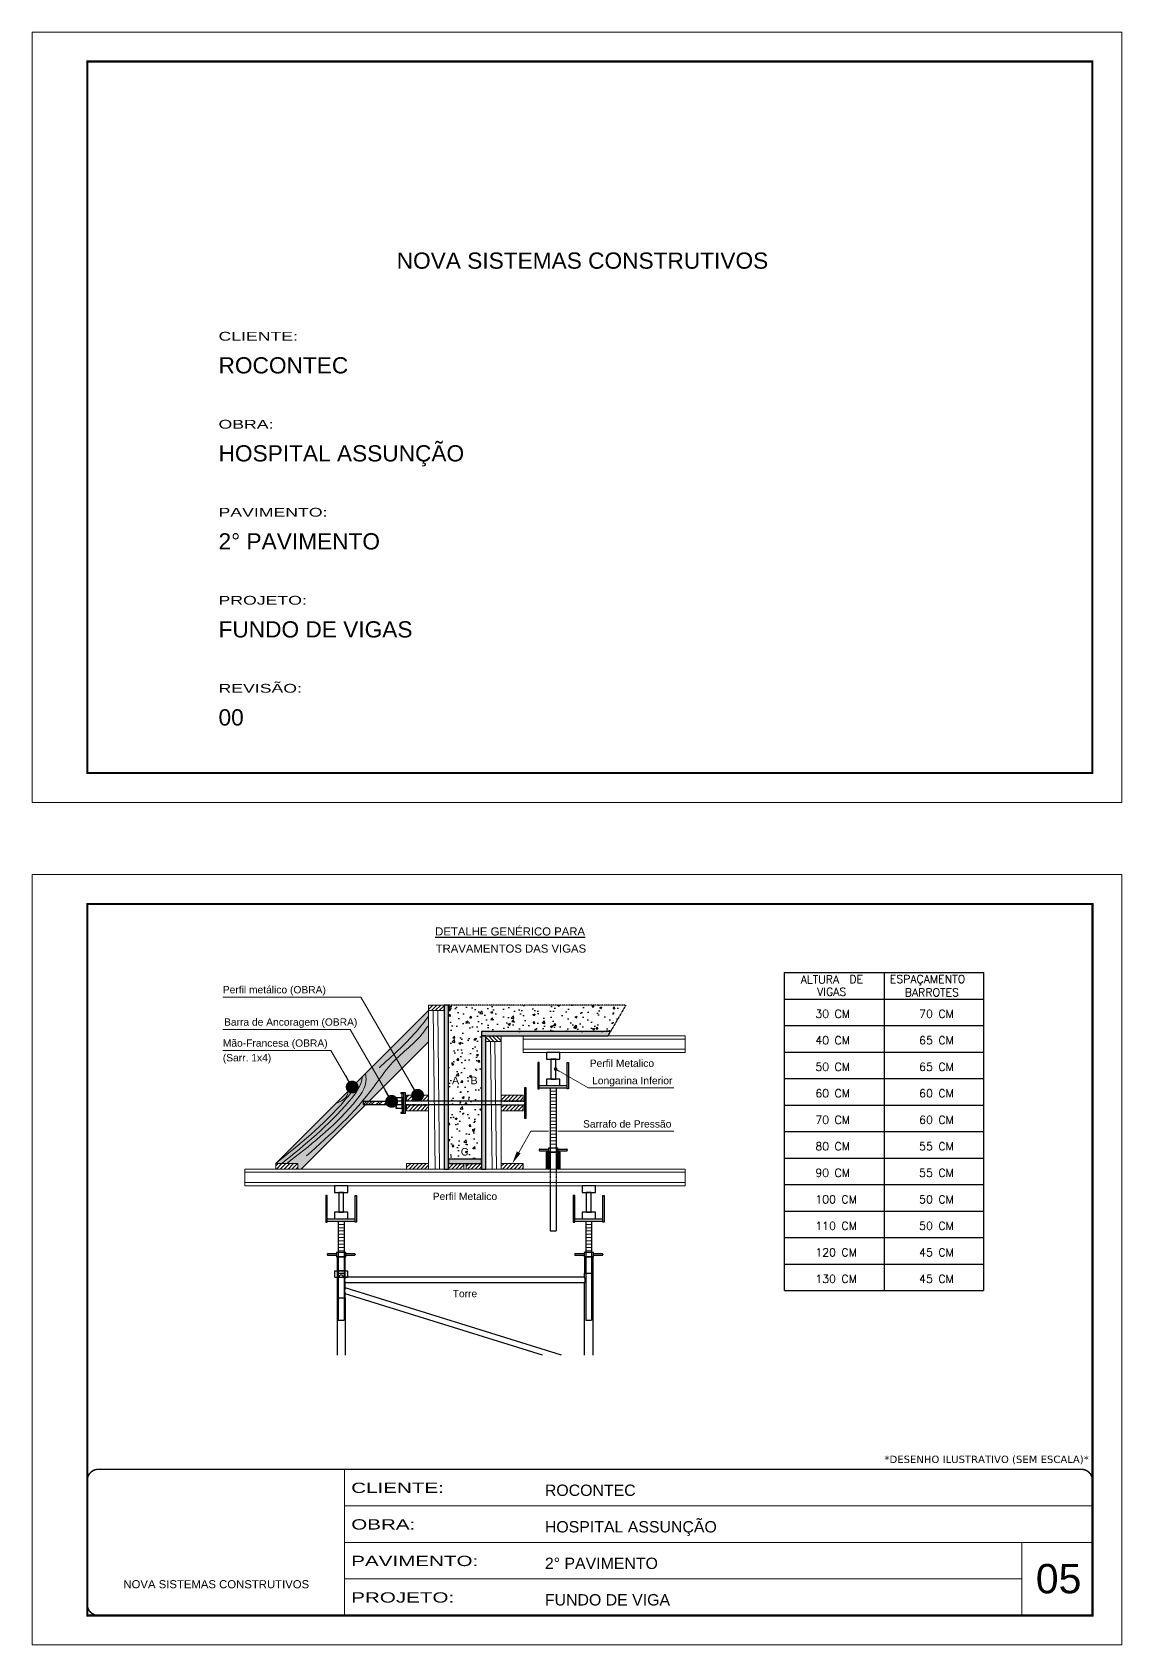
# Model space of a CAD drawing. Extents: x 567194 to 573448, y 6745 to 10093.
# Drawn here: x 567194 to 568679, y 7894 to 10093 of the extents above; entities that cross this region are included whole.
import ezdxf
from ezdxf.enums import TextEntityAlignment as Align

# ---------------------------------------------------------------- set-up
doc = ezdxf.new("R2010")
doc.units = 0
for name, pattern in [('CONTINUO', [0]), ('DASHED', [0.75, 0.5, -0.25]), ('HIDDEN', [0.375, 0.25, -0.125])]:
    doc.linetypes.add(name, pattern=pattern)
doc.layers.get('0').update_dxf_attribs({"linetype": 'CONTINUOUS'})
doc.layers.add('BARRA DE ANCORAGEM', color=251, linetype='CONTINUOUS')
doc.layers.add('GARFOS', color=7, linetype='CONTINUOUS')
for name, color, linetype, lineweight in [('CARIMBO', 255, 'CONTINUOUS', 9), ('CONCRETO', 251, 'CONTINUOUS', 25), ('Demarcação 1', 251, 'CONTINUOUS', 9), ('Escoras', 2, 'CONTINUOUS', 25), ('Folhas', 255, 'CONTINUOUS', 9), ('Forcador', 251, 'CONTINUOUS', 25), ('Hachura', 251, 'CONTINUOUS', 9), ('Madeira', 126, 'CONTINUOUS', 18), ('Perfil Metálico', 224, 'CONTINUOUS', 18), ('SARRAFO DE PRESSAO', 251, 'DASHED', 9)]:
    doc.layers.add(name, color=color, linetype=linetype, lineweight=lineweight)
doc.layers.add('Demarcação 2', color=7, linetype='CONTINUOUS', lineweight=9, true_color=0xe0e0e0)
doc.styles.add('ARIAL', font='arial.ttf')
doc.styles.get("Standard").update_dxf_attribs({"font": 'ROMANS.SHX'})
doc.styles.add('stylellllll', font='verdana.ttf', dxfattribs={"height": 2})
doc.styles.add('Tecnologia', font='')
doc.styles.get('Tecnologia').set_extended_font_data('Forgotten Futurist')
doc.dimstyles.new('3x', dxfattribs={"dimtxt": 10, "dimasz": 5, "dimexe": 7, "dimexo": 5, "dimgap": 4, "dimtad": 1, "dimdec": 4, "dimlfac": 0.333333, "dimdsep": 46, "dimtxsty": 'Standard', "dimblk": 'DOT', "dimcen": 0.09, "dimclrd": 1, "dimclre": 1, "dimclrt": 2, "dimadec": 0, "dimazin": 2, "dimtfac": 1, "dimtdec": 4, "dimtmove": 0, "dimatfit": 3, "dimldrblk": 'DOT', "dimfxl": 1, "dimtolj": 1, "dimtzin": 0, "dimlwd": 9, "dimlwe": 9, "dimarcsym": 0})
pattern_1 = [(45, (562453.4643, 14483.5845), (-2.6516504, 2.6516504), [])]

# ---------------------------------------------------------------- blocks, each defined once
blk = doc.blocks.new('9999999999')
at = {"color": 30, "linetype": 'CONTINUO'}
for p, q in [((98564.6, 34230.2), (98564.6, 34429.4)), ((98564.6, 34379.6), (99584, 34379.6)), ((98564.6, 34329.8), (99488, 34329.8)), ((99584, 34329.8), (99488, 34329.8)), ((99488, 34329.8), (99488, 34230.2)), ((98564.6, 34280), (99488, 34280))]:
    blk.add_line(p, q, dxfattribs=at)
at = {"color": 30, "linetype": 'CONTINUO', "const_width": 2}
blk.add_lwpolyline([(99584, 34230.2), (99584, 34414.4, 0.414214), (99569, 34429.4), (98229, 34429.4, 0.414214), (98214, 34414.4), (98214, 34245.2, 0.414214), (98229, 34230.2), (99584, 34230.2)], format="xyb", dxfattribs=at)
at = {"layer": 'Folhas'}
blk.add_lwpolyline([(98139, 34190.2), (99624, 34190.2), (99624, 35240.2), (98139, 35240.2)], close=True, dxfattribs=at)
at = {"layer": 'Folhas', "color": 30, "const_width": 3}
blk.add_lwpolyline([(98214, 34230.2), (99584, 34230.2), (99584, 35200.2), (98214, 35200.2)], close=True, dxfattribs=at)
at = {"color": 7, "linetype": 'Continuous', "ltscale": 5, "style": 'ARIAL'}
for s, height, p in [('ROCONTEC', 15.48, (98837.7, 34393.1)), ('HOSPITAL ASSUNÇÃO', 15.483, (98837.7, 34343.3)), ('2° PAVIMENTO', 15.483, (98837.7, 34293.5)), ('NOVA SISTEMAS CONSTRUTIVOS', 11.059, (98263.2, 34267.2)), ('FUNDO DE VIGA', 15.483, (98837.7, 34243.7))]:
    blk.add_text(s, height=height, dxfattribs=at).set_placement(p)
at = {"layer": 'Folhas', "color": 7, "style": 'Tecnologia', "width": 1.5}
for s, p in [('CLIENTE:', (98573.7, 34397.2)), ('OBRA:', (98573.7, 34347.3)), ('PAVIMENTO:', (98573.7, 34297.5)), ('PROJETO:', (98573.7, 34247.7))]:
    blk.add_text(s, height=14, dxfattribs=at).set_placement(p)
blk = doc.blocks.new('HT20CT')
at = {"layer": 'Forcador'}
for points in [[(-4, 16), (-4, 20), (4, 20), (4, 16)], [(-1.5, 4), (-1.5, 16), (1.5, 16), (1.5, 4)], [(-4, 0), (-4, 4), (4, 4), (4, 0)]]:
    blk.add_lwpolyline(points, close=True, dxfattribs=at)
blk = doc.blocks.new('_Dot')
at = {"color": 0, "linetype": 'ByBlock', "lineweight": -2}
blk.add_line((-0.5, 0), (-1, 0), dxfattribs=at)
at = {"color": 0, "linetype": 'ByBlock', "const_width": 0.5}
blk.add_lwpolyline([(-0.25, 0, 1), (0.25, 0, 1)], format="xyb", close=True, dxfattribs=at)

msp = doc.modelspace()

# ---------------------------------------------------------------- hatches: boundary and pattern name
at = {"layer": 'CONCRETO', "linetype": 'DASHED', "ltscale": 0.3}
h = msp.add_hatch(dxfattribs=at)
h.set_pattern_fill('AR-CONC', color=256, scale=4, style=0)
h.set_pattern_definition([(50, (519094.47, 813.243), (28.690407, -2.510085), [3, -33]), (355, (519094.47, 813.243), (-5.550053, 30.087685), [2.4, -26.4]), (100.4514, (519096.86, 813.034), (23.140375, 27.577582), [2.549608, -28.045684]), (46.1842, (519094.47, 821.243), (42.689642, -6.62076), [4.5, -49.5]), (96.6356, (519098.028, 820.69), (37.386508, 38.964715), [3.82441, -42.06852]), (351.1842, (519094.47, 821.243), (37.386478, 38.964744), [3.6, -39.6]), (21, (519098.47, 819.243), (23.876282, -16.104756), [3, -33]), (326, (519098.47, 819.243), (9.732613, 29.006002), [2.4, -26.4]), (71.4514, (519100.46, 817.9), (33.608905, 12.90122), [2.549608, -28.045684]), (37.5, (519094.47, 813.243), (0.4863942, 13.3157542), [0, -26.08, 0, -26.8, 0, -26.5]), (7.5, (519094.47, 813.243), (10.5227815, 15.7764685), [0, -15.28, 0, -25.48, 0, -10.1]), (327.5, (519085.55, 813.243), (21.3528974, -0.9021949), [0, -10, 0, -31.2, 0, -41.4]), (317.5, (519081.55, 813.243), (23.327447, 4.004199), [0, -13, 0, -20.72, 0, -29.4])])
h.paths.add_polyline_path([(567761.49, 8766.17), (567761.49, 8556.17), (567806.49, 8556.17), (567806.49, 8730.17), (567982.48, 8730.17), (568003.26, 8766.17)])
h.paths.add_polyline_path([(567789.06, 8655.64), (567803.91, 8655.64), (567803.91, 8671.2), (567789.06, 8671.2)], flags=24)
h.paths.add_polyline_path([(567763.75, 8655.64), (567778.64, 8655.64), (567778.64, 8671.2), (567763.75, 8671.2)], flags=24)
h.paths.add_polyline_path([(567775.62, 8558.13), (567791.44, 8558.13), (567791.44, 8574.21), (567775.62, 8574.21)], flags=24)
at = {"layer": 'Demarcação 1'}
for points in [[(567761.49, 8766.17), (567755.49, 8766.17), (567755.49, 8542.67), (567761.49, 8542.67)], [(567982.48, 8730.17), (567806.49, 8730.17), (567806.49, 8724.17), (567979.02, 8724.17)], [(567812.49, 8724.17), (567806.49, 8724.17), (567806.49, 8542.67), (567812.49, 8542.67)], [(567806.49, 8556.17), (567761.49, 8556.17), (567761.49, 8550.17), (567806.49, 8550.17)]]:
    msp.add_hatch(color=256, dxfattribs=at).paths.add_polyline_path(points)
at = {"layer": 'Demarcação 2'}
msp.add_hatch(color=256, dxfattribs=at).paths.add_polyline_path([(567734.49, 8716.24), (567734.49, 8758.67), (567526, 8550.19), (567556.07, 8550.19), (567556.07, 8542.67), (567560.91, 8542.67), (567648.7, 8630.46), (567645.03, 8630.46), (567645.03, 8634.88), (567653.12, 8634.88)])
at = {"layer": 'Hachura'}
h = msp.add_hatch(dxfattribs=at)
h.set_pattern_fill('ANSI31', color=256, scale=30, style=0)
h.set_pattern_definition(pattern_1)
h.paths.add_polyline_path([(567734.49, 8766.17), (567755.49, 8766.17), (567755.49, 8758.67), (567734.49, 8758.67)])
h = msp.add_hatch(dxfattribs=at)
h.set_pattern_fill('ANSI31', color=256, scale=30, style=0)
h.set_pattern_definition([(135, (575295.3754, 13039.2796), (2.6516504, 2.6516504), [])])
h.paths.add_polyline_path([(567812.49, 8724.17), (567833.49, 8724.17), (567833.49, 8716.67), (567812.49, 8716.67)])
h = msp.add_hatch(dxfattribs=at)
h.set_pattern_fill('ANSI31', color=256, scale=30, style=0)
h.set_pattern_definition(pattern_1)
h.paths.add_polyline_path([(567734.49, 8635.68), (567734.49, 8643.19), (567704.42, 8643.19), (567704.42, 8635.68)])
h = msp.add_hatch(dxfattribs=at)
h.set_pattern_fill('ANSI31', color=256, scale=30, style=0)
h.set_pattern_definition(pattern_1)
h.paths.add_polyline_path([(567863.55, 8635.68), (567863.55, 8643.19), (567833.49, 8643.19), (567833.49, 8635.68)])
h = msp.add_hatch(dxfattribs=at)
h.set_pattern_fill('ANSI32', color=256, scale=20, angle=90, style=0)
h.set_pattern_definition([(45, (576301.557, -341.6596), (5.303301, -5.303301), []), (45, (576301.557, -338.124), (5.303301, -5.303301), [])])
h.paths.add_polyline_path([(567645.03, 8630.46), (567645.03, 8634.88), (567690.03, 8634.88), (567690.03, 8630.46)])
h = msp.add_hatch(dxfattribs=at)
h.set_pattern_fill('ANSI31', color=256, scale=30, style=0)
h.set_pattern_definition(pattern_1)
h.paths.add_polyline_path([(567704.42, 8622.15), (567734.49, 8622.15), (567734.49, 8629.66), (567704.42, 8629.66)])
h = msp.add_hatch(dxfattribs=at)
h.set_pattern_fill('ANSI31', color=256, scale=30, style=0)
h.set_pattern_definition(pattern_1)
h.paths.add_polyline_path([(567833.49, 8622.15), (567863.55, 8622.15), (567863.55, 8629.66), (567833.49, 8629.66)])
h = msp.add_hatch(dxfattribs=at)
h.set_pattern_fill('ANSI31', color=256, scale=30, style=0)
h.set_pattern_definition([(45, (562275.049, 14390.5778), (-2.6516504, 2.6516504), [])])
h.paths.add_polyline_path([(567556.07, 8542.67), (567556.07, 8550.19), (567526, 8550.19), (567526, 8542.67)])
h = msp.add_hatch(dxfattribs=at)
h.set_pattern_fill('ANSI31', color=256, scale=30, style=0)
h.set_pattern_definition(pattern_1)
h.paths.add_polyline_path([(567704.49, 8542.67), (567734.49, 8542.67), (567734.49, 8550.17), (567704.49, 8550.17)])
h = msp.add_hatch(dxfattribs=at)
h.set_pattern_fill('ANSI31', color=256, scale=30, style=0)
h.set_pattern_definition(pattern_1)
h.paths.add_polyline_path([(567761.49, 8550.17), (567782.49, 8550.17), (567782.49, 8542.67), (567761.49, 8542.67)])
h = msp.add_hatch(dxfattribs=at)
h.set_pattern_fill('ANSI31', color=256, scale=30, style=0)
h.set_pattern_definition(pattern_1)
h.paths.add_polyline_path([(567806.49, 8542.67), (567806.49, 8550.17), (567785.49, 8550.17), (567785.49, 8542.67)])
h = msp.add_hatch(dxfattribs=at)
h.set_pattern_fill('ANSI31', color=256, scale=30, style=0)
h.set_pattern_definition(pattern_1)
h.paths.add_polyline_path([(567863.49, 8550.17), (567833.49, 8550.17), (567833.49, 8542.67), (567863.49, 8542.67)])
at = {"layer": 'Perfil Metálico'}
for points in [[(567894.85, 8542.67), (567899.35, 8542.67), (567899.35, 8565.47), (567894.85, 8565.47)], [(567909.22, 8542.67), (567913.72, 8542.67), (567913.72, 8565.47), (567909.22, 8565.47)]]:
    msp.add_hatch(color=256, dxfattribs=at).paths.add_polyline_path(points)

# ---------------------------------------------------------------- linework, layer by layer
for points in [[(567761.49, 8766.17), (567755.49, 8766.17), (567755.49, 8542.67), (567761.49, 8542.67)], [(567982.48, 8730.17), (567806.49, 8730.17), (567806.49, 8724.17), (567979.02, 8724.17)], [(567812.49, 8724.17), (567806.49, 8724.17), (567806.49, 8542.67), (567812.49, 8542.67)], [(567806.49, 8556.17), (567761.49, 8556.17), (567761.49, 8550.17), (567806.49, 8550.17)]]:
    msp.add_lwpolyline(points, close=True)
at = {"layer": 'BARRA DE ANCORAGEM'}
for p, q in [((567697.91, 8640.18), (567699.08, 8645.48)), ((567700.24, 8646.37), (567700.24, 8618.97)), ((567697.91, 8625.16), (567699.08, 8619.86)), ((567833.48, 8635.33), (567734.49, 8635.33)), ((567833.48, 8630.01), (567734.49, 8630.01))]:
    msp.add_line(p, q, dxfattribs=at)
at = {"layer": 'BARRA DE ANCORAGEM', "linetype": 'HIDDEN'}
for p, q in [((567734.49, 8635.33), (567702.92, 8635.33)), ((567734.49, 8630.01), (567702.92, 8630.01)), ((567833.48, 8635.33), (567865.05, 8635.33)), ((567833.48, 8630.01), (567865.05, 8630.01))]:
    msp.add_line(p, q, dxfattribs=at)
at = {"layer": 'BARRA DE ANCORAGEM', "flags": 128}
for points in [[(567700.24, 8646.37), (567696.68, 8646.37), (567696.68, 8645.48), (567700.24, 8645.48)], [(567702.92, 8618.97), (567702.92, 8646.37), (567700.24, 8646.37), (567700.24, 8618.97)], [(567867.45, 8611.87), (567867.45, 8653.47), (567865.05, 8653.47), (567865.05, 8611.87)], [(567690.03, 8634.88), (567645.03, 8634.88), (567645.03, 8630.46), (567690.03, 8630.46)], [(567700.24, 8619.86), (567696.68, 8619.86), (567696.68, 8618.97), (567700.24, 8618.97)], [(567700.24, 8640.18), (567697.91, 8640.18), (567697.91, 8625.16), (567700.24, 8625.16)]]:
    msp.add_lwpolyline(points, close=True, dxfattribs=at)
for points in [[(567697.91, 8635.32), (567691.8, 8635.32, -0.729796), (567691.8, 8640.18, -0.729796)], [(567697.91, 8630.02), (567691.8, 8630.02, -0.6666667), (567691.8, 8635.32, -0.6666667)]]:
    msp.add_lwpolyline(points, format="xyb", dxfattribs=at)
for points in [[(567697.91, 8625.16), (567690.03, 8625.16), (567690.03, 8640.18), (567697.91, 8640.18)], [(567697.91, 8632.23), (567700.24, 8632.23), (567700.24, 8633.11), (567697.91, 8633.11), (567697.91, 8632.23), (567697.91, 8633.11)]]:
    msp.add_lwpolyline(points, dxfattribs=at)
at = {"layer": 'BARRA DE ANCORAGEM'}
msp.add_arc((567692.58, 8627.59), 2.55, 107.75636, 252.24364, dxfattribs=at)
at = {"layer": 'CONCRETO', "linetype": 'DASHED', "ltscale": 0.3}
for q in [(567761.49, 8766.17), (567982.48, 8730.17)]:
    msp.add_line((568003.26, 8766.17), q, dxfattribs=at)
at = {"layer": 'Escoras'}
for p, q in [((567909.91, 8565.47), (567898.66, 8565.47)), ((567609.61, 8423.12), (567609.61, 8289.03)), ((567620.86, 8423.12), (567609.61, 8423.12)), ((567620.86, 8400.62), (567620.86, 8423.12)), ((567958.36, 8423.12), (567947.11, 8423.12)), ((567947.11, 8423.12), (567947.11, 8400.62)), ((567958.36, 8423.12), (567958.36, 8289.03)), ((567606.8, 8403.99), (567623.67, 8403.99)), ((567606.8, 8395.22), (567606.8, 8403.99)), ((567609.61, 8400.62), (567620.86, 8400.62)), ((567619.17, 8403.97), (567611.3, 8403.97)), ((567620.86, 8394.99), (567620.86, 8400.62)), ((567623.67, 8403.99), (567623.67, 8395.22)), ((567947.11, 8400.62), (567958.36, 8400.62)), ((567947.11, 8394.99), (567947.11, 8400.62)), ((567606.8, 8395.22), (567612.31, 8395.22)), ((567619.17, 8394.94), (567611.3, 8394.94)), ((567618.16, 8395.22), (567623.67, 8395.22)), ((567947.11, 8394.99), (567620.86, 8394.99)), ((567947.11, 8387.34), (567620.86, 8387.34)), ((567620.86, 8380.99), (567620.86, 8387.34)), ((567915.63, 8289.03), (567620.86, 8380.5)), ((567947.11, 8289.03), (567947.11, 8387.34)), ((567609.61, 8366.87), (567620.86, 8366.87)), ((567889.82, 8289.03), (567620.86, 8372.49)), ((567620.86, 8366.87), (567620.86, 8372.49)), ((567620.86, 8366.87), (567620.86, 8289.03))]:
    msp.add_line(p, q, dxfattribs=at)
for centre, radius, start, end in [((567615.24, 8395.22), 2.92, 0, 180), ((567628.43, 8391.17), 8.48, 153.19207, 206.80793), ((567630.27, 8376.74), 10.33, 155.71056, 204.28944), ((567939.54, 8391.17), 8.48, 333.19207, 26.80793)]:
    msp.add_arc(centre, radius, start, end, dxfattribs=at)
at = {"layer": 'Folhas'}
msp.add_lwpolyline([(567194.21, 9042.6), (568679.21, 9042.6), (568679.21, 10092.6), (567194.21, 10092.6)], close=True, dxfattribs=at)
at = {"layer": 'Folhas', "color": 30, "const_width": 3}
msp.add_lwpolyline([(567269.21, 9082.6), (568639.21, 9082.6), (568639.21, 10052.6), (567269.21, 10052.6)], close=True, dxfattribs=at)
at = {"layer": 'Forcador', "linetype": 'Continuous'}
for p, q in [((567885.16, 8656.37), (567923.41, 8656.37)), ((567885.16, 8653.22), (567923.41, 8653.22)), ((567900.35, 8653.22), (567900.35, 8542.67)), ((567908.22, 8653.22), (567908.22, 8542.67)), ((567885.16, 8568.84), (567885.16, 8568.39)), ((567886.17, 8569.86), (567897.98, 8569.86)), ((567886.17, 8567.38), (567897.98, 8567.38)), ((567910.58, 8569.86), (567922.4, 8569.86)), ((567910.58, 8567.38), (567922.4, 8567.38)), ((567923.41, 8568.84), (567923.41, 8568.39)), ((567900.35, 8519.87), (567900.35, 8458.22)), ((567908.22, 8519.87), (567908.22, 8458.22)), ((567596.11, 8474.87), (567634.36, 8474.87)), ((567596.11, 8471.72), (567634.36, 8471.72)), ((567611.3, 8471.72), (567611.3, 8336.72)), ((567619.17, 8471.72), (567619.17, 8336.72)), ((567933.61, 8474.87), (567971.86, 8474.87)), ((567933.61, 8471.72), (567971.86, 8471.72)), ((567948.8, 8471.72), (567948.8, 8336.72)), ((567956.67, 8471.72), (567956.67, 8336.72)), ((567900.35, 8458.22), (567908.22, 8458.22)), ((567596.11, 8426.49), (567596.11, 8426.04)), ((567597.12, 8427.51), (567608.94, 8427.51)), ((567597.12, 8425.03), (567608.94, 8425.03)), ((567621.54, 8427.51), (567633.35, 8427.51)), ((567621.54, 8425.03), (567633.35, 8425.03)), ((567634.36, 8426.49), (567634.36, 8426.04)), ((567933.61, 8426.49), (567933.61, 8426.04)), ((567934.62, 8427.51), (567946.44, 8427.51)), ((567934.62, 8425.03), (567946.44, 8425.03)), ((567959.04, 8427.51), (567970.85, 8427.51)), ((567959.04, 8425.03), (567970.85, 8425.03)), ((567971.86, 8426.49), (567971.86, 8426.04)), ((567611.3, 8336.72), (567619.17, 8336.72)), ((567948.8, 8336.72), (567956.67, 8336.72))]:
    msp.add_line(p, q, dxfattribs=at)
at = {"layer": 'Forcador', "linetype": 'HIDDEN'}
for p, q in [((567900.35, 8542.67), (567900.35, 8519.87)), ((567908.22, 8542.67), (567908.22, 8519.87))]:
    msp.add_line(p, q, dxfattribs=at)
at = {"layer": 'Forcador', "linetype": 'Continuous'}
for points in [[(567883.25, 8687.87), (567883.25, 8651.87), (567885.16, 8651.87), (567885.16, 8687.87)], [(567925.32, 8687.87), (567925.32, 8651.87), (567923.41, 8651.87), (567923.41, 8687.87)], [(567897.98, 8571.32), (567897.98, 8565.47), (567910.58, 8565.47), (567910.58, 8571.32)], [(567594.2, 8506.37), (567594.2, 8470.37), (567596.11, 8470.37), (567596.11, 8506.37)], [(567636.27, 8506.37), (567636.27, 8470.37), (567634.36, 8470.37), (567634.36, 8506.37)], [(567931.7, 8506.37), (567931.7, 8470.37), (567933.61, 8470.37), (567933.61, 8506.37)], [(567973.77, 8506.37), (567973.77, 8470.37), (567971.86, 8470.37), (567971.86, 8506.37)], [(567608.94, 8428.97), (567608.94, 8423.12), (567621.54, 8423.12), (567621.54, 8428.97)], [(567946.44, 8428.97), (567946.44, 8423.12), (567959.04, 8423.12), (567959.04, 8428.97)]]:
    msp.add_lwpolyline(points, close=True, dxfattribs=at)
for centre, start, end in [((567886.17, 8568.84), 90, 180), ((567886.17, 8568.39), 180, 270), ((567922.4, 8568.84), 0, 90), ((567922.4, 8568.39), 270, 0), ((567597.12, 8426.49), 90, 180), ((567597.12, 8426.04), 180, 270), ((567633.35, 8426.49), 0, 90), ((567633.35, 8426.04), 270, 0), ((567934.62, 8426.49), 90, 180), ((567934.62, 8426.04), 180, 270), ((567970.85, 8426.49), 0, 90), ((567970.85, 8426.04), 270, 0)]:
    msp.add_arc(centre, 1.01, start, end, dxfattribs=at)
at = {"layer": 'GARFOS', "color": 2, "ltscale": 1.5}
for p, q in [((568219.41, 8376.92), (568219.41, 8810.56)), ((568219.41, 8810.56), (568490.95, 8810.56)), ((568355.18, 8810.56), (568355.18, 8376.92)), ((568490.95, 8810.56), (568490.95, 8376.92)), ((568219.41, 8774.42), (568490.95, 8774.42)), ((568219.41, 8774.42), (568490.95, 8774.42)), ((568219.41, 8738.28), (568490.95, 8738.28)), ((568219.41, 8702.15), (568490.95, 8702.15)), ((568219.41, 8666.01), (568490.95, 8666.01)), ((568219.41, 8629.88), (568490.95, 8629.88)), ((568219.41, 8593.74), (568490.95, 8593.74)), ((568219.41, 8557.6), (568490.95, 8557.6)), ((568219.41, 8521.47), (568490.95, 8521.47)), ((568219.41, 8485.33), (568490.95, 8485.33)), ((568219.41, 8449.2), (568490.95, 8449.2)), ((568219.41, 8413.06), (568490.95, 8413.06)), ((568219.41, 8376.92), (568490.95, 8376.92))]:
    msp.add_line(p, q, dxfattribs=at)
at = {"layer": 'Hachura'}
for p, q in [((567743.51, 8542.67), (567740.81, 8758.67)), ((567749.51, 8542.67), (567746.81, 8758.67)), ((567820.99, 8542.67), (567818.81, 8716.67)), ((567826.99, 8542.67), (567824.81, 8716.67)), ((567908.22, 8648.7), (567900.35, 8648.7)), ((567908.22, 8644.19), (567900.35, 8644.19)), ((567908.22, 8639.67), (567900.35, 8639.67)), ((567908.22, 8635.15), (567900.35, 8635.15)), ((567908.22, 8630.64), (567900.35, 8630.64)), ((567908.22, 8626.12), (567900.35, 8626.12)), ((567908.22, 8621.6), (567900.35, 8621.6)), ((567908.22, 8617.09), (567900.35, 8617.09)), ((567908.22, 8612.57), (567900.35, 8612.57)), ((567908.22, 8608.05), (567900.35, 8608.05)), ((567908.22, 8603.54), (567900.35, 8603.54)), ((567908.22, 8599.02), (567900.35, 8599.02)), ((567908.22, 8594.51), (567900.35, 8594.51)), ((567908.22, 8589.99), (567900.35, 8589.99)), ((567908.22, 8585.47), (567900.35, 8585.47)), ((567908.22, 8580.96), (567900.35, 8580.96)), ((567908.22, 8576.44), (567900.35, 8576.44)), ((567619.17, 8467.2), (567611.3, 8467.2)), ((567956.67, 8467.2), (567948.8, 8467.2)), ((567619.17, 8462.69), (567611.3, 8462.69)), ((567619.17, 8458.17), (567611.3, 8458.17)), ((567619.17, 8453.65), (567611.3, 8453.65)), ((567619.17, 8449.14), (567611.3, 8449.14)), ((567619.17, 8444.62), (567611.3, 8444.62)), ((567956.67, 8462.69), (567948.8, 8462.69)), ((567956.67, 8458.17), (567948.8, 8458.17)), ((567956.67, 8453.65), (567948.8, 8453.65)), ((567956.67, 8449.14), (567948.8, 8449.14)), ((567956.67, 8444.62), (567948.8, 8444.62)), ((567619.17, 8440.1), (567611.3, 8440.1)), ((567619.17, 8435.59), (567611.3, 8435.59)), ((567619.17, 8431.07), (567611.3, 8431.07)), ((567956.67, 8440.1), (567948.8, 8440.1)), ((567956.67, 8435.59), (567948.8, 8435.59)), ((567956.67, 8431.07), (567948.8, 8431.07))]:
    msp.add_line(p, q, dxfattribs=at)
at = {"layer": 'Hachura', "color": 1}
for p, q in [((567857.24, 8565.33), (567873.89, 8594.18)), ((567873.89, 8594.18), (567897.85, 8594.18)), ((567910.72, 8594.18), (568068.83, 8594.18))]:
    msp.add_line(p, q, dxfattribs=at)
at = {"layer": 'Hachura'}
for points in [[(567734.49, 8750.87), (567717.44, 8729.91), (567666.86, 8680.65)], [(567567.97, 8560.68), (567659.86, 8654.81), (567682.81, 8685.29), (567725.18, 8726.33), (567734.49, 8738.79)], [(567541.04, 8550.19), (567631.53, 8631.09), (567649.19, 8665.92), (567648.45, 8672.63)], [(567607.75, 8631.93), (567624.09, 8644.58), (567624.86, 8649.04)]]:
    msp.add_spline(points, degree=3, dxfattribs=at)
for points, knots in [([(567534.35, 8550.19), (567565.7, 8575.67), (567606.36, 8608.7), (567643.44, 8656.08), (567643.93, 8668.12)], [0, 0, 0, 0, 125.1825812, 162.3251979, 162.3251979, 162.3251979, 162.3251979]), ([(567526, 8550.19), (567558.23, 8575.92), (567597.46, 8607.23), (567633.15, 8651.81), (567636.17, 8660.36)], [0, 0, 0, 0, 127.741989, 155.4442459, 155.4442459, 155.4442459, 155.4442459])]:
    msp.add_open_spline(points, degree=3, knots=knots, dxfattribs=at)
at = {"layer": 'Hachura', "color": 1}
msp.add_solid([(567859.76, 8563.87), (567848.49, 8550.17), (567854.71, 8566.78)], dxfattribs=at)
at = {"layer": 'Madeira'}
for p, q in [((567734.49, 8758.67), (567526, 8550.19)), ((567734.49, 8758.67), (567734.49, 8550.17)), ((567734.49, 8716.24), (567560.91, 8542.67)), ((567833.49, 8550.17), (567833.49, 8716.67))]:
    msp.add_line(p, q, dxfattribs=at)
for points in [[(567734.49, 8758.67), (567755.49, 8758.67), (567755.49, 8766.17), (567734.49, 8766.17)], [(567833.49, 8716.67), (567812.49, 8716.67), (567812.49, 8724.17), (567833.49, 8724.17)], [(567704.42, 8643.19), (567734.49, 8643.19), (567734.49, 8635.68), (567704.42, 8635.68)], [(567833.49, 8643.19), (567863.55, 8643.19), (567863.55, 8635.68), (567833.49, 8635.68)], [(567704.42, 8622.15), (567734.49, 8622.15), (567734.49, 8629.66), (567704.42, 8629.66)], [(567833.49, 8622.15), (567863.55, 8622.15), (567863.55, 8629.66), (567833.49, 8629.66)], [(567526, 8550.19), (567556.07, 8550.19), (567556.07, 8542.67), (567526, 8542.67)], [(567704.49, 8542.67), (567734.49, 8542.67), (567734.49, 8550.17), (567704.49, 8550.17)], [(567782.49, 8542.67), (567761.49, 8542.67), (567761.49, 8550.17), (567782.49, 8550.17)], [(567785.49, 8542.67), (567806.49, 8542.67), (567806.49, 8550.17), (567785.49, 8550.17)], [(567863.49, 8542.67), (567833.49, 8542.67), (567833.49, 8550.17), (567863.49, 8550.17)]]:
    msp.add_lwpolyline(points, close=True, dxfattribs=at)
at = {"layer": 'Perfil Metálico'}
for p, q in [((567863.49, 8719.67), (568083.99, 8719.67)), ((567863.49, 8705.87), (568083.99, 8705.87)), ((567483.99, 8538.17), (568083.99, 8538.17)), ((567483.99, 8524.37), (568083.99, 8524.37))]:
    msp.add_line(p, q, dxfattribs=at)
for points in [[(567863.49, 8701.37), (568083.99, 8701.37), (568083.99, 8724.17), (567863.49, 8724.17)], [(567899.35, 8542.67), (567894.85, 8542.67), (567894.85, 8565.47), (567899.35, 8565.47)], [(567909.22, 8542.67), (567913.72, 8542.67), (567913.72, 8565.47), (567909.22, 8565.47)], [(567483.99, 8519.87), (568083.99, 8519.87), (568083.99, 8542.67), (567483.99, 8542.67)]]:
    msp.add_lwpolyline(points, close=True, dxfattribs=at)

# ---------------------------------------------------------------- block references
at = {"layer": 'Forcador', "linetype": 'Continuous', "xscale": -2.25, "yscale": 2.25, "zscale": 2.25}
for p in [(567904.28, 8656.37), (567952.74, 8474.87)]:
    msp.add_blockref('HT20CT', p, dxfattribs=at)
at = {"layer": 'Forcador', "xscale": -2.25, "yscale": 2.25, "zscale": 2.25}
msp.add_blockref('HT20CT', (567615.24, 8474.87), dxfattribs=at)
at = {"layer": 'SARRAFO DE PRESSAO', "color": 6, "linetype": 'ByBlock'}
msp.add_blockref('9999999999', (469055.23, -26296.18), dxfattribs=at)

# ---------------------------------------------------------------- texts
at = {"color": 0, "linetype": 'Continuous', "ltscale": 5, "style": 'ARIAL'}
for s, height, p in [('NOVA SISTEMAS CONSTRUTIVOS', 22.1184, (567690.95, 9770.17)), ('ROCONTEC', 22.118, (567448.11, 9627.4)), ('HOSPITAL ASSUNÇÃO', 22.1184, (567448.11, 9507.4)), ('2° PAVIMENTO', 22.1184, (567448.11, 9387.4)), ('FUNDO DE VIGAS', 22.1184, (567448.11, 9267.4)), ('00', 22.118, (567448.11, 9147.4))]:
    msp.add_text(s, height=height, dxfattribs=at).set_placement(p)
for s, p in [('%%UDETALHE GENÉRICO PARA', (567845.53, 8861.07)), ('TRAVAMENTOS DAS VIGAS', (567846.6, 8837.68))]:
    msp.add_text(s, height=11.0592, dxfattribs=at).set_placement(p, align=Align.CENTER)
at = {"layer": 'CARIMBO', "style": 'ARIAL'}
for s, height, p in [('Perfil metálico (OBRA)', 10, (567453.95, 8782.18)), ('Barra de Ancoragem (OBRA)', 10, (567455.63, 8738.07)), ('Mão-Francesa (OBRA)', 10, (567453.95, 8709.4)), ('Longarina Inferior', 10, (567957.28, 8658.29)), ('Sarrafo de Pressão', 10, (567945, 8599.18)), ('05', 40, (568562.07, 7964.17))]:
    msp.add_text(s, height=height, dxfattribs=at).set_placement(p)
msp.add_text('(Sarr. 1x4)', height=10, dxfattribs=at).set_placement((567453.95, 8699.4), align=Align.TOP_LEFT)
for s, p in [('Perfil Metalico', (567997.93, 8686.87)), ('Perfil Metalico', (567783.99, 8505.37)), ('Torre', (567783.99, 8372.85))]:
    msp.add_text(s, height=10, dxfattribs=at).set_placement(p, align=Align.MIDDLE_CENTER)
at = {"layer": 'CARIMBO', "color": 0, "linetype": 'Continuous', "style": 'ARIAL'}
for s, p in [('A', (567771.2, 8663.42)), ('B', (567796.49, 8663.42)), ('C', (567783.53, 8566.17))]:
    msp.add_text(s, height=10.37, dxfattribs=at).set_placement(p, align=Align.MIDDLE_CENTER)
at = {"layer": 'CARIMBO', "style": 'stylellllll'}
msp.add_text('*DESENHO ILUSTRATIVO (SEM ESCALA)*', height=10, dxfattribs=at).set_placement((568634.21, 8141.84), align=Align.RIGHT)
at = {"layer": 'Folhas', "color": 30, "style": 'Tecnologia', "width": 1.5}
for s, p in [('CLIENTE:', (567448.11, 9672.1)), ('OBRA:', (567448.11, 9552.1)), ('PAVIMENTO:', (567448.11, 9432.1)), ('PROJETO:', (567448.11, 9312.1)), ('REVISÃO:', (567448.11, 9192.1))]:
    msp.add_text(s, height=12, dxfattribs=at).set_placement(p)
at = {"layer": 'GARFOS', "color": 2, "ltscale": 1.5}
for s, height, p in [('ALTURA   ', 10.91, (568241.6, 8795.59)), ('DE', 10.91, (568308, 8795.97)), ('ESPAÇAMENTO', 10.9102, (568363.05, 8796.28)), ('VIGAS', 10.91, (568263.96, 8778.89)), ('BARROTES', 10.91, (568383.46, 8778.05)), ('30 CM', 10.91, (568261.6, 8748.82)), ('70 CM', 10.91, (568403.08, 8748.82)), ('40 CM', 10.91, (568261.6, 8712.68)), ('65 CM', 10.91, (568403.08, 8712.68)), ('50 CM', 10.91, (568261.6, 8676.55)), ('65 CM', 10.91, (568403.08, 8676.55)), ('60 CM', 10.91, (568261.6, 8640.41)), ('60 CM', 10.91, (568403.08, 8640.41)), ('70 CM', 10.91, (568261.6, 8604.28)), ('60 CM', 10.91, (568403.08, 8604.28)), ('80 CM', 10.91, (568261.6, 8568.14)), ('55 CM', 10.91, (568403.08, 8568.14)), ('90 CM', 10.91, (568261.6, 8532)), ('55 CM', 10.91, (568403.08, 8532)), ('100 CM', 10.91, (568261.6, 8495.87)), ('50 CM', 10.91, (568403.08, 8495.87)), ('110 CM', 10.91, (568261.6, 8459.73)), ('50 CM', 10.91, (568403.08, 8459.73)), ('120 CM', 10.91, (568261.6, 8423.6)), ('45 CM', 10.91, (568403.08, 8423.6)), ('130 CM', 10.91, (568261.6, 8387.46)), ('45 CM', 10.91, (568403.08, 8387.46))]:
    msp.add_text(s, height=height, dxfattribs=at).set_placement(p)

# ---------------------------------------------------------------- leaders
msp.add_leader([(567907.66, 8678.87), (567951.96, 8653.29), (568068.83, 8653.29)], dimstyle='3x', override={"dimgap": 4, "dimtad": 0})
at = {"layer": 'Hachura'}
for points, override in [([(567719.45, 8643.19), (567642.09, 8777.18), (567453.95, 8777.18)], {"dimasz": 17.5, "dimtad": 0}), ([(567684.1, 8634.88), (567627.41, 8733.07), (567453.95, 8733.07)], {"dimasz": 17.5, "dimtad": 0}), ([(567630.24, 8654.43), (567601.39, 8704.4), (567453.95, 8704.4)], {"dimasz": 17.5, "dimgap": 4, "dimtad": 0})]:
    msp.add_leader(points, dimstyle='3x', override=override, dxfattribs=at)

doc.saveas('drawing.dxf')
